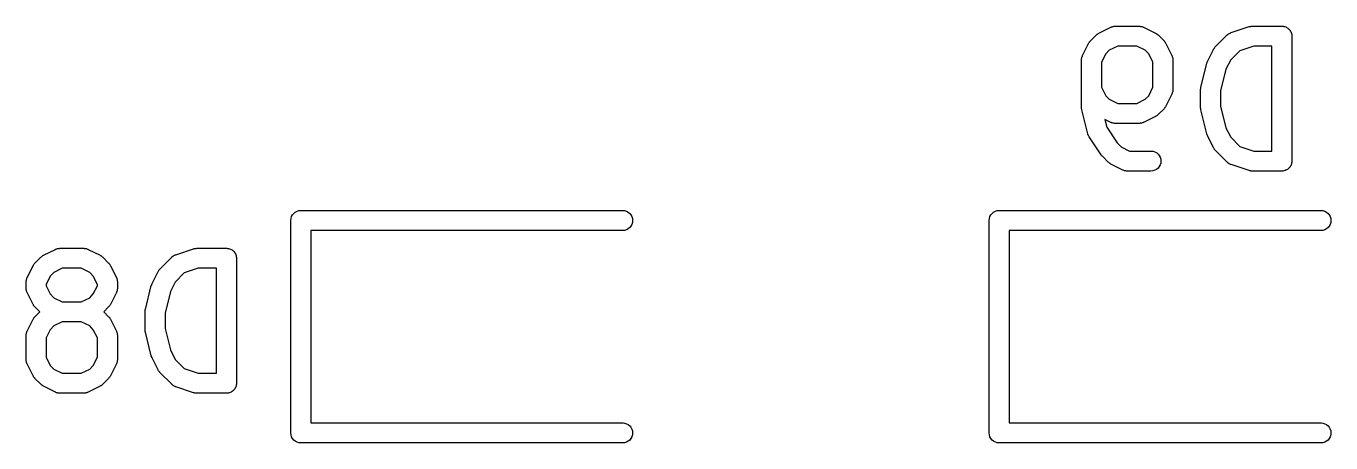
# Model space of a CAD drawing. Extents: x 145.4 to 244, y -155.2 to -73.6.
# Drawn here: x 176.36 to 186.8, y -145.2 to -141.87 of the extents above; entities that cross this region are included whole.
import ezdxf

# ---------------------------------------------------------------- set-up
doc = ezdxf.new("R2010")
doc.units = 0
doc.layers.add('BLACK', color=7, linetype='CONTINUOUS')

msp = doc.modelspace()

# ---------------------------------------------------------------- linework, layer by layer
at = {"layer": 'BLACK', "linetype": 'CONTINUOUS'}
for p, q in [((184.948, -141.922), (185.043, -141.875)), ((185.043, -141.875), (185.044, -141.874)), ((185.044, -141.874), (185.046, -141.874)), ((185.046, -141.874), (185.048, -141.872)), ((185.048, -141.872), (185.054, -141.871)), ((185.054, -141.871), (185.059, -141.869)), ((185.059, -141.869), (185.061, -141.869)), ((185.061, -141.869), (185.063, -141.868)), ((185.063, -141.868), (185.069, -141.867)), ((185.069, -141.867), (185.074, -141.867)), ((185.074, -141.867), (185.076, -141.867)), ((185.076, -141.867), (185.079, -141.866)), ((185.079, -141.866), (185.269, -141.866)), ((185.269, -141.866), (185.27, -141.866)), ((185.27, -141.866), (185.273, -141.867)), ((185.273, -141.867), (185.275, -141.867)), ((185.275, -141.867), (185.28, -141.868)), ((185.28, -141.868), (185.286, -141.868)), ((185.286, -141.868), (185.288, -141.869)), ((185.288, -141.869), (185.29, -141.869)), ((185.29, -141.869), (185.296, -141.871)), ((185.296, -141.871), (185.301, -141.873)), ((185.301, -141.873), (185.303, -141.874)), ((185.303, -141.874), (185.305, -141.875)), ((185.305, -141.875), (185.4, -141.922)), ((186.006, -141.918), (186.149, -141.87)), ((186.149, -141.87), (186.15, -141.87)), ((186.15, -141.87), (186.154, -141.869)), ((186.154, -141.869), (186.158, -141.868)), ((186.158, -141.868), (186.162, -141.868)), ((186.162, -141.868), (186.165, -141.867)), ((186.165, -141.867), (186.17, -141.867)), ((186.17, -141.867), (186.174, -141.866)), ((186.174, -141.866), (186.412, -141.866)), ((186.412, -141.866), (186.413, -141.866)), ((186.413, -141.866), (186.413, -141.866)), ((186.413, -141.866), (186.413, -141.866)), ((186.413, -141.866), (186.413, -141.866)), ((186.413, -141.866), (186.421, -141.867)), ((186.421, -141.867), (186.428, -141.868)), ((186.428, -141.868), (186.428, -141.868)), ((186.428, -141.868), (186.429, -141.868)), ((186.429, -141.868), (186.436, -141.87)), ((186.436, -141.87), (186.443, -141.873)), ((186.443, -141.873), (186.443, -141.873)), ((186.443, -141.873), (186.444, -141.873)), ((186.444, -141.873), (186.45, -141.876)), ((186.45, -141.876), (186.457, -141.88)), ((186.457, -141.88), (186.457, -141.88)), ((186.457, -141.88), (186.457, -141.88)), ((186.457, -141.88), (186.463, -141.885)), ((186.463, -141.885), (186.469, -141.89)), ((186.469, -141.89), (186.469, -141.89)), ((186.469, -141.89), (186.469, -141.89)), ((186.469, -141.89), (186.474, -141.896)), ((184.867, -142.001), (184.869, -141.997)), ((184.869, -141.997), (184.872, -141.995)), ((184.872, -141.995), (184.873, -141.992)), ((184.873, -141.992), (184.876, -141.989)), ((184.876, -141.989), (184.879, -141.985)), ((184.879, -141.985), (184.927, -141.937)), ((184.927, -141.937), (184.928, -141.937)), ((184.928, -141.937), (184.931, -141.934)), ((184.931, -141.934), (184.935, -141.931)), ((184.935, -141.931), (184.937, -141.929)), ((184.937, -141.929), (184.94, -141.927)), ((184.94, -141.927), (184.944, -141.925)), ((184.944, -141.925), (184.948, -141.922)), ((185.4, -141.922), (185.401, -141.923)), ((185.401, -141.923), (185.405, -141.925)), ((185.405, -141.925), (185.409, -141.928)), ((185.409, -141.928), (185.412, -141.93)), ((185.412, -141.93), (185.414, -141.931)), ((185.414, -141.931), (185.418, -141.935)), ((185.418, -141.935), (185.421, -141.937)), ((185.421, -141.937), (185.469, -141.985)), ((185.469, -141.985), (185.469, -141.986)), ((185.469, -141.986), (185.472, -141.989)), ((185.472, -141.989), (185.475, -141.993)), ((185.475, -141.993), (185.477, -141.995)), ((185.477, -141.995), (185.479, -141.998)), ((185.879, -142.033), (185.975, -141.937)), ((185.975, -141.937), (185.977, -141.935)), ((185.975, -141.937), (185.975, -141.937)), ((185.977, -141.935), (185.979, -141.933)), ((185.979, -141.933), (185.983, -141.93)), ((185.983, -141.93), (185.988, -141.927)), ((185.988, -141.927), (185.99, -141.926)), ((185.99, -141.926), (185.992, -141.924)), ((185.992, -141.924), (185.997, -141.922)), ((185.997, -141.922), (186.001, -141.92)), ((186.001, -141.92), (186.004, -141.919)), ((186.004, -141.919), (186.006, -141.918)), ((186.474, -141.896), (186.479, -141.902)), ((186.479, -141.902), (186.479, -141.902)), ((186.479, -141.902), (186.479, -141.903)), ((186.479, -141.903), (186.483, -141.909)), ((186.483, -141.909), (186.486, -141.916)), ((186.486, -141.916), (186.486, -141.916)), ((186.486, -141.916), (186.486, -141.916)), ((186.486, -141.916), (186.488, -141.924)), ((186.488, -141.924), (186.491, -141.931)), ((186.491, -141.931), (186.491, -141.931)), ((186.491, -141.931), (186.491, -141.931)), ((186.491, -141.931), (186.491, -141.939)), ((186.491, -141.939), (186.492, -141.946)), ((186.492, -141.946), (186.492, -142.946)), ((184.816, -142.103), (184.817, -142.101)), ((184.817, -142.101), (184.864, -142.006)), ((184.864, -142.006), (184.865, -142.005)), ((184.865, -142.005), (184.867, -142.001)), ((185.002, -142.089), (184.968, -142.156)), ((185.031, -142.06), (185.002, -142.089)), ((185.098, -142.026), (185.031, -142.06)), ((185.25, -142.026), (185.098, -142.026)), ((185.317, -142.06), (185.25, -142.026)), ((185.346, -142.089), (185.317, -142.06)), ((185.38, -142.156), (185.346, -142.089)), ((185.479, -141.998), (185.481, -142.002)), ((185.481, -142.002), (185.484, -142.006)), ((185.484, -142.006), (185.531, -142.101)), ((185.531, -142.101), (185.532, -142.102)), ((185.532, -142.102), (185.533, -142.104)), ((185.817, -142.149), (185.864, -142.053)), ((185.864, -142.053), (185.865, -142.052)), ((185.865, -142.052), (185.867, -142.049)), ((185.867, -142.049), (185.869, -142.045)), ((185.869, -142.045), (185.872, -142.042)), ((185.872, -142.042), (185.873, -142.039)), ((185.873, -142.039), (185.876, -142.036)), ((185.876, -142.036), (185.879, -142.033)), ((186.074, -142.064), (186.002, -142.137)), ((186.187, -142.026), (186.074, -142.064)), ((186.332, -142.026), (186.187, -142.026)), ((186.332, -142.866), (186.332, -142.026)), ((184.808, -142.131), (184.809, -142.126)), ((184.809, -142.133), (184.808, -142.131)), ((184.808, -142.136), (184.809, -142.133)), ((184.808, -142.137), (184.808, -142.136)), ((184.808, -142.518), (184.808, -142.137)), ((184.809, -142.126), (184.81, -142.12)), ((184.81, -142.12), (184.811, -142.118)), ((184.811, -142.116), (184.813, -142.111)), ((184.811, -142.118), (184.811, -142.116)), ((184.813, -142.111), (184.815, -142.105)), ((184.815, -142.105), (184.816, -142.103)), ((184.968, -142.156), (184.968, -142.356)), ((185.38, -142.356), (185.38, -142.156)), ((185.533, -142.104), (185.534, -142.106)), ((185.534, -142.106), (185.535, -142.112)), ((185.535, -142.112), (185.537, -142.117)), ((185.537, -142.117), (185.538, -142.119)), ((185.538, -142.119), (185.538, -142.121)), ((185.538, -142.121), (185.539, -142.127)), ((185.539, -142.127), (185.54, -142.132)), ((185.54, -142.132), (185.539, -142.135)), ((185.539, -142.135), (185.54, -142.137)), ((185.54, -142.137), (185.54, -142.375)), ((185.763, -142.356), (185.811, -142.165)), ((185.811, -142.163), (185.814, -142.156)), ((185.811, -142.164), (185.811, -142.163)), ((185.811, -142.165), (185.811, -142.164)), ((185.811, -142.164), (185.811, -142.164)), ((185.814, -142.156), (185.816, -142.149)), ((185.816, -142.149), (185.817, -142.149)), ((185.817, -142.149), (185.817, -142.149)), ((186.002, -142.137), (185.964, -142.212)), ((185.964, -142.212), (185.921, -142.385)), ((184.968, -142.356), (185.002, -142.423)), ((185.346, -142.423), (185.38, -142.356)), ((185.531, -142.411), (185.484, -142.506)), ((185.532, -142.409), (185.531, -142.411)), ((185.533, -142.406), (185.532, -142.409)), ((185.535, -142.401), (185.533, -142.406)), ((185.537, -142.396), (185.535, -142.401)), ((185.538, -142.392), (185.537, -142.394)), ((185.537, -142.394), (185.537, -142.396)), ((185.539, -142.386), (185.538, -142.392)), ((185.54, -142.376), (185.539, -142.378)), ((185.539, -142.378), (185.54, -142.381)), ((185.54, -142.381), (185.539, -142.386)), ((185.54, -142.375), (185.54, -142.376)), ((185.761, -142.371), (185.762, -142.365)), ((185.761, -142.372), (185.761, -142.371)), ((185.761, -142.374), (185.761, -142.372)), ((185.761, -142.375), (185.761, -142.374)), ((185.761, -142.518), (185.761, -142.375)), ((185.762, -142.358), (185.763, -142.357)), ((185.762, -142.365), (185.762, -142.358)), ((185.763, -142.357), (185.763, -142.356)), ((185.921, -142.385), (185.921, -142.508)), ((184.808, -142.519), (184.808, -142.518)), ((184.808, -142.521), (184.808, -142.519)), ((185.002, -142.423), (185.031, -142.452)), ((185.031, -142.452), (185.098, -142.485)), ((185.098, -142.485), (185.25, -142.485)), ((185.25, -142.485), (185.317, -142.452)), ((185.317, -142.452), (185.346, -142.423)), ((185.476, -142.517), (185.475, -142.52)), ((185.479, -142.515), (185.476, -142.517)), ((185.481, -142.511), (185.479, -142.515)), ((185.483, -142.507), (185.481, -142.511)), ((185.484, -142.506), (185.483, -142.507)), ((185.761, -142.519), (185.761, -142.518)), ((185.761, -142.521), (185.761, -142.519)), ((185.921, -142.508), (185.964, -142.68)), ((184.809, -142.527), (184.808, -142.521)), ((184.81, -142.533), (184.809, -142.527)), ((184.81, -142.535), (184.81, -142.533)), ((184.81, -142.536), (184.81, -142.535)), ((184.811, -142.537), (184.81, -142.536)), ((184.858, -142.728), (184.811, -142.537)), ((185.043, -142.637), (184.994, -142.613)), ((184.994, -142.613), (185.01, -142.675)), ((185.4, -142.589), (185.305, -142.637)), ((185.404, -142.587), (185.4, -142.589)), ((185.408, -142.585), (185.404, -142.587)), ((185.411, -142.583), (185.408, -142.585)), ((185.413, -142.581), (185.411, -142.583)), ((185.417, -142.578), (185.413, -142.581)), ((185.42, -142.575), (185.417, -142.578)), ((185.421, -142.574), (185.42, -142.575)), ((185.469, -142.527), (185.421, -142.574)), ((185.472, -142.523), (185.469, -142.527)), ((185.475, -142.52), (185.472, -142.523)), ((185.762, -142.527), (185.761, -142.521)), ((185.762, -142.533), (185.762, -142.527)), ((185.763, -142.535), (185.762, -142.533)), ((185.763, -142.536), (185.763, -142.535)), ((185.763, -142.537), (185.763, -142.536)), ((185.811, -142.728), (185.763, -142.537)), ((184.86, -142.733), (184.858, -142.728)), ((185.01, -142.675), (185.093, -142.8)), ((185.045, -142.638), (185.043, -142.637)), ((185.047, -142.639), (185.045, -142.638)), ((185.052, -142.641), (185.047, -142.639)), ((185.058, -142.643), (185.052, -142.641)), ((185.06, -142.643), (185.058, -142.643)), ((185.062, -142.644), (185.06, -142.643)), ((185.068, -142.644), (185.062, -142.644)), ((185.073, -142.645), (185.068, -142.644)), ((185.075, -142.645), (185.073, -142.645)), ((185.078, -142.645), (185.075, -142.645)), ((185.079, -142.645), (185.078, -142.645)), ((185.269, -142.645), (185.079, -142.645)), ((185.272, -142.645), (185.269, -142.645)), ((185.274, -142.645), (185.272, -142.645)), ((185.279, -142.644), (185.274, -142.645)), ((185.285, -142.644), (185.279, -142.644)), ((185.287, -142.643), (185.285, -142.644)), ((185.289, -142.643), (185.287, -142.643)), ((185.294, -142.641), (185.289, -142.643)), ((185.3, -142.639), (185.294, -142.641)), ((185.302, -142.638), (185.3, -142.639)), ((185.304, -142.637), (185.302, -142.638)), ((185.305, -142.637), (185.304, -142.637)), ((185.813, -142.735), (185.811, -142.728)), ((185.811, -142.728), (185.811, -142.728)), ((185.811, -142.728), (185.811, -142.728)), ((185.964, -142.68), (186.002, -142.756)), ((184.862, -142.738), (184.86, -142.733)), ((184.863, -142.74), (184.862, -142.738)), ((184.864, -142.742), (184.863, -142.74)), ((184.866, -142.747), (184.864, -142.742)), ((184.869, -142.752), (184.866, -142.747)), ((184.869, -142.753), (184.869, -142.752)), ((184.965, -142.896), (184.869, -142.753)), ((185.093, -142.8), (185.126, -142.833)), ((185.816, -142.742), (185.813, -142.735)), ((185.816, -142.743), (185.816, -142.742)), ((185.817, -142.744), (185.816, -142.743)), ((185.816, -142.743), (185.816, -142.743)), ((185.864, -142.839), (185.817, -142.744)), ((186.002, -142.756), (186.074, -142.829)), ((186.074, -142.829), (186.187, -142.866)), ((184.969, -142.901), (184.965, -142.896)), ((184.974, -142.907), (184.969, -142.901)), ((184.975, -142.908), (184.974, -142.907)), ((185.022, -142.955), (184.975, -142.908)), ((185.126, -142.833), (185.193, -142.866)), ((185.193, -142.866), (185.364, -142.866)), ((185.364, -142.866), (185.366, -142.866)), ((185.366, -142.866), (185.381, -142.868)), ((185.381, -142.868), (185.396, -142.873)), ((185.396, -142.873), (185.41, -142.88)), ((185.41, -142.88), (185.422, -142.89)), ((185.422, -142.89), (185.431, -142.903)), ((185.431, -142.903), (185.439, -142.916)), ((185.439, -142.916), (185.443, -142.931)), ((185.443, -142.931), (185.444, -142.947)), ((185.867, -142.843), (185.864, -142.839)), ((185.869, -142.847), (185.867, -142.843)), ((185.871, -142.85), (185.869, -142.847)), ((185.873, -142.853), (185.871, -142.85)), ((185.876, -142.856), (185.873, -142.853)), ((185.879, -142.859), (185.876, -142.856)), ((185.879, -142.86), (185.879, -142.859)), ((185.975, -142.955), (185.879, -142.86)), ((186.187, -142.866), (186.332, -142.866)), ((185.026, -142.958), (185.022, -142.955)), ((185.029, -142.961), (185.026, -142.958)), ((185.032, -142.963), (185.029, -142.961)), ((185.034, -142.965), (185.032, -142.963)), ((185.038, -142.967), (185.034, -142.965)), ((185.042, -142.97), (185.038, -142.967)), ((185.043, -142.97), (185.042, -142.97)), ((185.138, -143.018), (185.043, -142.97)), ((185.14, -143.019), (185.138, -143.018)), ((185.142, -143.02), (185.14, -143.019)), ((185.148, -143.022), (185.142, -143.02)), ((185.153, -143.024), (185.148, -143.022)), ((185.155, -143.024), (185.153, -143.024)), ((185.157, -143.025), (185.155, -143.024)), ((185.163, -143.025), (185.157, -143.025)), ((185.168, -143.026), (185.163, -143.025)), ((185.171, -143.026), (185.168, -143.026)), ((185.173, -143.026), (185.171, -143.026)), ((185.174, -143.026), (185.173, -143.026)), ((185.364, -143.026), (185.174, -143.026)), ((185.38, -143.025), (185.364, -143.026)), ((185.395, -143.02), (185.38, -143.025)), ((185.409, -143.013), (185.395, -143.02)), ((185.421, -143.003), (185.409, -143.013)), ((185.431, -142.991), (185.421, -143.003)), ((185.438, -142.977), (185.431, -142.991)), ((185.443, -142.962), (185.438, -142.977)), ((185.444, -142.947), (185.443, -142.962)), ((185.976, -142.957), (185.975, -142.955)), ((185.978, -142.959), (185.976, -142.957)), ((185.982, -142.962), (185.978, -142.959)), ((185.987, -142.965), (185.982, -142.962)), ((185.989, -142.966), (185.987, -142.965)), ((185.991, -142.968), (185.989, -142.966)), ((185.996, -142.97), (185.991, -142.968)), ((186, -142.973), (185.996, -142.97)), ((186.003, -142.973), (186, -142.973)), ((186.005, -142.974), (186.003, -142.973)), ((186.006, -142.975), (186.005, -142.974)), ((186.149, -143.022), (186.006, -142.975)), ((186.153, -143.023), (186.149, -143.022)), ((186.157, -143.025), (186.153, -143.023)), ((186.161, -143.025), (186.157, -143.025)), ((186.164, -143.026), (186.161, -143.025)), ((186.168, -143.026), (186.164, -143.026)), ((186.173, -143.026), (186.168, -143.026)), ((186.174, -143.026), (186.173, -143.026)), ((186.412, -143.026), (186.174, -143.026)), ((186.42, -143.026), (186.412, -143.026)), ((186.427, -143.025), (186.42, -143.026)), ((186.428, -143.025), (186.427, -143.025)), ((186.427, -143.025), (186.427, -143.025)), ((186.435, -143.023), (186.428, -143.025)), ((186.442, -143.021), (186.435, -143.023)), ((186.443, -143.02), (186.442, -143.02)), ((186.442, -143.02), (186.442, -143.021)), ((186.449, -143.017), (186.443, -143.02)), ((186.456, -143.013), (186.449, -143.017)), ((186.462, -143.008), (186.456, -143.013)), ((186.456, -143.013), (186.456, -143.013)), ((186.456, -143.013), (186.456, -143.013)), ((186.468, -143.004), (186.462, -143.008)), ((186.473, -142.997), (186.468, -143.003)), ((186.468, -143.003), (186.468, -143.003)), ((186.468, -143.003), (186.468, -143.004)), ((186.478, -142.992), (186.473, -142.997)), ((186.482, -142.984), (186.478, -142.991)), ((186.478, -142.991), (186.478, -142.991)), ((186.478, -142.991), (186.478, -142.992)), ((186.486, -142.978), (186.482, -142.984)), ((186.488, -142.97), (186.486, -142.977)), ((186.486, -142.977), (186.486, -142.978)), ((186.486, -142.978), (186.486, -142.978)), ((186.49, -142.963), (186.488, -142.97)), ((186.491, -142.955), (186.49, -142.962)), ((186.49, -142.962), (186.49, -142.963)), ((186.49, -142.963), (186.49, -142.963)), ((186.492, -142.947), (186.491, -142.955)), ((186.492, -142.946), (186.492, -142.947)), ((186.492, -142.947), (186.492, -142.947)), ((186.492, -142.947), (186.492, -142.947)), ((186.492, -142.947), (186.492, -142.947)), ((178.517, -143.355), (178.531, -143.348)), ((178.531, -143.348), (178.546, -143.343)), ((178.546, -143.343), (178.558, -143.342)), ((178.558, -143.342), (178.562, -143.342)), ((178.562, -143.342), (178.566, -143.342)), ((178.566, -143.342), (181.14, -143.342)), ((181.14, -143.342), (181.152, -143.343)), ((181.152, -143.343), (181.167, -143.348)), ((181.167, -143.348), (181.181, -143.355)), ((184.105, -143.355), (184.119, -143.348)), ((184.119, -143.348), (184.134, -143.343)), ((184.134, -143.343), (184.146, -143.342)), ((184.146, -143.342), (184.15, -143.342)), ((184.15, -143.342), (184.154, -143.342)), ((184.154, -143.342), (186.728, -143.342)), ((186.728, -143.342), (186.74, -143.343)), ((186.74, -143.343), (186.755, -143.348)), ((186.755, -143.348), (186.769, -143.355)), ((178.482, -143.422), (178.483, -143.406)), ((178.482, -143.426), (178.482, -143.422)), ((178.482, -145.118), (178.482, -143.426)), ((178.483, -143.406), (178.488, -143.391)), ((178.488, -143.391), (178.495, -143.377)), ((178.495, -143.377), (178.505, -143.365)), ((178.505, -143.365), (178.517, -143.355)), ((181.181, -143.355), (181.193, -143.365)), ((181.193, -143.365), (181.203, -143.377)), ((181.203, -143.377), (181.21, -143.391)), ((181.21, -143.453), (181.203, -143.467)), ((181.21, -143.391), (181.215, -143.406)), ((181.215, -143.438), (181.21, -143.453)), ((181.215, -143.406), (181.216, -143.422)), ((181.216, -143.422), (181.215, -143.438)), ((184.07, -143.422), (184.071, -143.406)), ((184.07, -143.426), (184.07, -143.422)), ((184.07, -145.118), (184.07, -143.426)), ((184.071, -143.406), (184.076, -143.391)), ((184.076, -143.391), (184.083, -143.377)), ((184.083, -143.377), (184.093, -143.365)), ((184.093, -143.365), (184.105, -143.355)), ((186.769, -143.355), (186.781, -143.365)), ((186.781, -143.365), (186.791, -143.377)), ((186.791, -143.377), (186.798, -143.391)), ((186.798, -143.453), (186.791, -143.467)), ((186.798, -143.391), (186.803, -143.406)), ((186.803, -143.438), (186.798, -143.453)), ((186.803, -143.406), (186.804, -143.422)), ((186.804, -143.422), (186.803, -143.438)), ((181.14, -143.502), (178.642, -143.502)), ((178.642, -143.502), (178.642, -145.042)), ((181.152, -143.501), (181.14, -143.502)), ((181.167, -143.496), (181.152, -143.501)), ((181.181, -143.489), (181.167, -143.496)), ((181.193, -143.479), (181.181, -143.489)), ((181.203, -143.467), (181.193, -143.479)), ((186.728, -143.502), (184.23, -143.502)), ((184.23, -143.502), (184.23, -145.042)), ((186.74, -143.501), (186.728, -143.502)), ((186.755, -143.496), (186.74, -143.501)), ((186.769, -143.489), (186.755, -143.496)), ((186.781, -143.479), (186.769, -143.489)), ((186.791, -143.467), (186.781, -143.479)), ((176.502, -143.7), (176.597, -143.653)), ((176.597, -143.653), (176.598, -143.652)), ((176.598, -143.652), (176.601, -143.652)), ((176.601, -143.652), (176.603, -143.65)), ((176.603, -143.65), (176.608, -143.649)), ((176.608, -143.649), (176.613, -143.647)), ((176.613, -143.647), (176.615, -143.647)), ((176.615, -143.647), (176.618, -143.646)), ((176.618, -143.646), (176.623, -143.645)), ((176.623, -143.645), (176.629, -143.645)), ((176.629, -143.645), (176.631, -143.645)), ((176.631, -143.645), (176.633, -143.644)), ((176.633, -143.644), (176.824, -143.644)), ((176.824, -143.644), (176.825, -143.644)), ((176.825, -143.644), (176.827, -143.645)), ((176.827, -143.645), (176.83, -143.645)), ((176.83, -143.645), (176.835, -143.646)), ((176.835, -143.646), (176.84, -143.646)), ((176.84, -143.646), (176.843, -143.647)), ((176.843, -143.647), (176.845, -143.647)), ((176.845, -143.647), (176.85, -143.649)), ((176.85, -143.649), (176.855, -143.651)), ((176.855, -143.651), (176.857, -143.652)), ((176.857, -143.652), (176.86, -143.653)), ((176.86, -143.653), (176.955, -143.7)), ((177.56, -143.696), (177.703, -143.648)), ((177.703, -143.648), (177.704, -143.648)), ((177.704, -143.648), (177.709, -143.647)), ((177.709, -143.647), (177.713, -143.646)), ((177.713, -143.646), (177.716, -143.646)), ((177.716, -143.646), (177.72, -143.645)), ((177.72, -143.645), (177.724, -143.645)), ((177.724, -143.645), (177.728, -143.644)), ((177.728, -143.644), (177.967, -143.644)), ((177.967, -143.644), (177.967, -143.644)), ((177.967, -143.644), (177.967, -143.644)), ((177.967, -143.644), (177.968, -143.644)), ((177.967, -143.644), (177.967, -143.644)), ((177.968, -143.644), (177.975, -143.645)), ((177.975, -143.645), (177.983, -143.646)), ((177.983, -143.646), (177.983, -143.646)), ((177.983, -143.646), (177.983, -143.646)), ((177.983, -143.646), (177.99, -143.648)), ((177.99, -143.648), (177.998, -143.651)), ((177.998, -143.651), (177.998, -143.651)), ((177.998, -143.651), (177.998, -143.651)), ((177.998, -143.651), (178.005, -143.654)), ((178.005, -143.654), (178.011, -143.658)), ((178.011, -143.658), (178.012, -143.658)), ((178.012, -143.658), (178.012, -143.658)), ((178.012, -143.658), (178.018, -143.663)), ((178.018, -143.663), (178.023, -143.668)), ((178.023, -143.668), (178.024, -143.668)), ((178.024, -143.668), (178.024, -143.668)), ((178.024, -143.668), (178.028, -143.674)), ((176.426, -143.773), (176.428, -143.77)), ((176.428, -143.77), (176.431, -143.767)), ((176.431, -143.767), (176.434, -143.763)), ((176.434, -143.763), (176.481, -143.715)), ((176.481, -143.715), (176.482, -143.715)), ((176.482, -143.715), (176.486, -143.712)), ((176.486, -143.712), (176.489, -143.709)), ((176.489, -143.709), (176.492, -143.707)), ((176.492, -143.707), (176.494, -143.705)), ((176.494, -143.705), (176.498, -143.703)), ((176.498, -143.703), (176.502, -143.7)), ((176.955, -143.7), (176.956, -143.701)), ((176.956, -143.701), (176.96, -143.703)), ((176.96, -143.703), (176.963, -143.706)), ((176.963, -143.706), (176.966, -143.708)), ((176.966, -143.708), (176.969, -143.709)), ((176.969, -143.709), (176.972, -143.713)), ((176.972, -143.713), (176.976, -143.715)), ((176.976, -143.715), (177.023, -143.763)), ((177.023, -143.763), (177.024, -143.764)), ((177.024, -143.764), (177.027, -143.767)), ((177.027, -143.767), (177.03, -143.771)), ((177.03, -143.771), (177.032, -143.773)), ((177.434, -143.811), (177.529, -143.715)), ((177.529, -143.715), (177.53, -143.715)), ((177.53, -143.715), (177.532, -143.713)), ((177.532, -143.713), (177.533, -143.711)), ((177.533, -143.711), (177.538, -143.708)), ((177.538, -143.708), (177.542, -143.705)), ((177.542, -143.705), (177.544, -143.704)), ((177.544, -143.704), (177.546, -143.702)), ((177.546, -143.702), (177.551, -143.7)), ((177.551, -143.7), (177.556, -143.698)), ((177.556, -143.698), (177.558, -143.697)), ((177.558, -143.697), (177.56, -143.696)), ((178.028, -143.674), (178.033, -143.68)), ((178.033, -143.68), (178.033, -143.68)), ((178.033, -143.68), (178.034, -143.681)), ((178.034, -143.681), (178.037, -143.687)), ((178.037, -143.687), (178.041, -143.694)), ((178.041, -143.694), (178.041, -143.694)), ((178.041, -143.694), (178.041, -143.694)), ((178.041, -143.694), (178.043, -143.702)), ((178.043, -143.702), (178.045, -143.709)), ((178.045, -143.709), (178.045, -143.709)), ((178.045, -143.709), (178.045, -143.709)), ((178.045, -143.709), (178.046, -143.717)), ((178.046, -143.717), (178.047, -143.724)), ((178.047, -143.724), (178.047, -144.724)), ((176.371, -143.879), (176.419, -143.784)), ((176.419, -143.783), (176.422, -143.779)), ((176.419, -143.784), (176.419, -143.783)), ((176.422, -143.779), (176.424, -143.775)), ((176.424, -143.775), (176.426, -143.773)), ((176.556, -143.867), (176.523, -143.934)), ((176.585, -143.838), (176.556, -143.867)), ((176.652, -143.804), (176.585, -143.838)), ((176.805, -143.804), (176.652, -143.804)), ((176.872, -143.838), (176.805, -143.804)), ((176.901, -143.867), (176.872, -143.838)), ((176.934, -143.934), (176.901, -143.867)), ((177.032, -143.773), (177.034, -143.776)), ((177.034, -143.776), (177.036, -143.78)), ((177.036, -143.78), (177.038, -143.784)), ((177.038, -143.784), (177.086, -143.879)), ((177.371, -143.927), (177.419, -143.831)), ((177.419, -143.83), (177.422, -143.827)), ((177.419, -143.831), (177.419, -143.83)), ((177.422, -143.827), (177.424, -143.823)), ((177.424, -143.823), (177.426, -143.82)), ((177.426, -143.82), (177.428, -143.817)), ((177.428, -143.817), (177.431, -143.814)), ((177.431, -143.814), (177.434, -143.811)), ((177.629, -143.842), (177.556, -143.915)), ((177.741, -143.804), (177.629, -143.842)), ((177.887, -143.804), (177.741, -143.804)), ((177.887, -144.644), (177.887, -143.804)), ((176.363, -143.909), (176.364, -143.904)), ((176.363, -143.911), (176.363, -143.909)), ((176.363, -143.914), (176.363, -143.911)), ((176.363, -143.915), (176.363, -143.914)), ((176.363, -143.962), (176.363, -143.915)), ((176.363, -143.965), (176.363, -143.962)), ((176.363, -143.967), (176.363, -143.965)), ((176.364, -143.973), (176.363, -143.967)), ((176.364, -143.904), (176.365, -143.898)), ((176.364, -143.978), (176.364, -143.973)), ((176.365, -143.98), (176.364, -143.978)), ((176.365, -143.896), (176.366, -143.894)), ((176.365, -143.898), (176.365, -143.896)), ((176.365, -143.983), (176.365, -143.98)), ((176.366, -143.894), (176.368, -143.889)), ((176.368, -143.889), (176.369, -143.883)), ((176.369, -143.883), (176.37, -143.881)), ((176.37, -143.881), (176.371, -143.879)), ((176.523, -143.934), (176.523, -143.944)), ((176.523, -143.944), (176.556, -144.01)), ((176.901, -144.01), (176.934, -143.944)), ((176.934, -143.944), (176.934, -143.934)), ((177.086, -143.879), (177.086, -143.88)), ((177.086, -143.88), (177.087, -143.882)), ((177.087, -143.882), (177.088, -143.884)), ((177.088, -143.884), (177.09, -143.89)), ((177.09, -143.89), (177.092, -143.895)), ((177.092, -143.981), (177.091, -143.984)), ((177.092, -143.895), (177.092, -143.897)), ((177.092, -143.897), (177.093, -143.899)), ((177.093, -143.974), (177.092, -143.979)), ((177.092, -143.979), (177.092, -143.981)), ((177.093, -143.899), (177.093, -143.905)), ((177.093, -143.905), (177.094, -143.91)), ((177.094, -143.968), (177.093, -143.974)), ((177.094, -143.91), (177.094, -143.913)), ((177.094, -143.913), (177.094, -143.915)), ((177.094, -143.915), (177.094, -143.962)), ((177.094, -143.962), (177.094, -143.964)), ((177.094, -143.964), (177.094, -143.966)), ((177.094, -143.966), (177.094, -143.968)), ((177.318, -144.134), (177.365, -143.943)), ((177.365, -143.943), (177.365, -143.942)), ((177.365, -143.942), (177.366, -143.942)), ((177.366, -143.941), (177.368, -143.934)), ((177.366, -143.942), (177.366, -143.941)), ((177.368, -143.934), (177.371, -143.927)), ((177.371, -143.927), (177.371, -143.927)), ((177.371, -143.927), (177.371, -143.927)), ((177.556, -143.915), (177.518, -143.99)), ((176.367, -143.988), (176.365, -143.983)), ((176.369, -143.993), (176.367, -143.988)), ((176.37, -143.995), (176.369, -143.993)), ((176.371, -143.997), (176.37, -143.995)), ((176.371, -143.998), (176.371, -143.997)), ((176.419, -144.093), (176.371, -143.998)), ((176.556, -144.01), (176.585, -144.04)), ((176.585, -144.04), (176.652, -144.073)), ((176.652, -144.073), (176.805, -144.073)), ((176.805, -144.073), (176.872, -144.04)), ((176.872, -144.04), (176.901, -144.01)), ((177.086, -143.998), (177.038, -144.093)), ((177.087, -143.996), (177.086, -143.998)), ((177.088, -143.994), (177.087, -143.996)), ((177.089, -143.989), (177.088, -143.994)), ((177.091, -143.984), (177.089, -143.989)), ((177.518, -143.99), (177.475, -144.163)), ((176.421, -144.097), (176.419, -144.093)), ((176.423, -144.101), (176.421, -144.097)), ((176.425, -144.104), (176.423, -144.101)), ((176.427, -144.107), (176.425, -144.104)), ((176.43, -144.11), (176.427, -144.107)), ((176.433, -144.113), (176.43, -144.11)), ((176.434, -144.114), (176.433, -144.113)), ((176.473, -144.153), (176.434, -144.114)), ((176.434, -144.192), (176.473, -144.153)), ((177.023, -144.114), (176.984, -144.153)), ((176.984, -144.153), (177.023, -144.192)), ((177.026, -144.111), (177.023, -144.114)), ((177.029, -144.108), (177.026, -144.111)), ((177.031, -144.105), (177.029, -144.108)), ((177.033, -144.102), (177.031, -144.105)), ((177.035, -144.098), (177.033, -144.102)), ((177.038, -144.094), (177.035, -144.098)), ((177.038, -144.093), (177.038, -144.094)), ((177.315, -144.149), (177.316, -144.143)), ((177.315, -144.15), (177.315, -144.149)), ((177.315, -144.152), (177.315, -144.15)), ((177.315, -144.153), (177.315, -144.152)), ((177.315, -144.296), (177.315, -144.153)), ((177.316, -144.143), (177.317, -144.136)), ((177.317, -144.135), (177.318, -144.134)), ((177.317, -144.136), (177.317, -144.135)), ((177.475, -144.163), (177.475, -144.286)), ((176.371, -144.308), (176.419, -144.212)), ((176.419, -144.211), (176.422, -144.208)), ((176.419, -144.212), (176.419, -144.211)), ((176.422, -144.208), (176.424, -144.204)), ((176.424, -144.204), (176.426, -144.201)), ((176.426, -144.201), (176.428, -144.198)), ((176.428, -144.198), (176.431, -144.195)), ((176.431, -144.195), (176.434, -144.192)), ((176.585, -144.266), (176.556, -144.296)), ((176.652, -144.233), (176.585, -144.266)), ((176.805, -144.233), (176.652, -144.233)), ((176.872, -144.266), (176.805, -144.233)), ((176.901, -144.296), (176.872, -144.266)), ((177.023, -144.192), (177.024, -144.192)), ((177.024, -144.192), (177.027, -144.196)), ((177.027, -144.196), (177.03, -144.199)), ((177.03, -144.199), (177.032, -144.202)), ((177.032, -144.202), (177.034, -144.205)), ((177.034, -144.205), (177.036, -144.209)), ((177.036, -144.209), (177.038, -144.212)), ((177.038, -144.212), (177.086, -144.308)), ((177.475, -144.286), (177.518, -144.458)), ((176.363, -144.338), (176.364, -144.332)), ((176.363, -144.34), (176.363, -144.338)), ((176.363, -144.342), (176.363, -144.34)), ((176.363, -144.343), (176.363, -144.342)), ((176.363, -144.534), (176.363, -144.343)), ((176.364, -144.332), (176.365, -144.327)), ((176.365, -144.325), (176.366, -144.322)), ((176.365, -144.327), (176.365, -144.325)), ((176.366, -144.322), (176.368, -144.317)), ((176.368, -144.317), (176.369, -144.312)), ((176.369, -144.312), (176.37, -144.31)), ((176.37, -144.31), (176.371, -144.308)), ((176.556, -144.296), (176.523, -144.362)), ((176.523, -144.362), (176.523, -144.515)), ((176.934, -144.362), (176.901, -144.296)), ((176.934, -144.515), (176.934, -144.362)), ((177.086, -144.308), (177.086, -144.309)), ((177.086, -144.309), (177.087, -144.311)), ((177.087, -144.311), (177.088, -144.313)), ((177.088, -144.313), (177.09, -144.318)), ((177.09, -144.318), (177.092, -144.323)), ((177.092, -144.323), (177.092, -144.326)), ((177.092, -144.326), (177.093, -144.328)), ((177.093, -144.328), (177.093, -144.333)), ((177.093, -144.333), (177.094, -144.339)), ((177.094, -144.339), (177.094, -144.341)), ((177.094, -144.341), (177.094, -144.343)), ((177.094, -144.343), (177.094, -144.534)), ((177.315, -144.297), (177.315, -144.296)), ((177.315, -144.299), (177.315, -144.297)), ((177.316, -144.305), (177.315, -144.299)), ((177.317, -144.311), (177.316, -144.305)), ((177.317, -144.313), (177.317, -144.311)), ((177.317, -144.314), (177.317, -144.313)), ((177.318, -144.315), (177.317, -144.314)), ((177.365, -144.506), (177.318, -144.315)), ((177.518, -144.458), (177.556, -144.534)), ((176.363, -144.536), (176.363, -144.534)), ((176.363, -144.539), (176.363, -144.536)), ((176.364, -144.544), (176.363, -144.539)), ((176.364, -144.549), (176.364, -144.544)), ((176.365, -144.552), (176.364, -144.549)), ((176.365, -144.554), (176.365, -144.552)), ((176.367, -144.559), (176.365, -144.554)), ((176.369, -144.564), (176.367, -144.559)), ((176.37, -144.566), (176.369, -144.564)), ((176.371, -144.569), (176.37, -144.566)), ((176.371, -144.57), (176.371, -144.569)), ((176.419, -144.665), (176.371, -144.57)), ((176.523, -144.515), (176.556, -144.582)), ((176.556, -144.582), (176.585, -144.611)), ((176.872, -144.611), (176.901, -144.582)), ((176.901, -144.582), (176.934, -144.515)), ((177.086, -144.57), (177.038, -144.665)), ((177.087, -144.567), (177.086, -144.57)), ((177.088, -144.565), (177.087, -144.567)), ((177.089, -144.56), (177.088, -144.565)), ((177.091, -144.555), (177.089, -144.56)), ((177.092, -144.553), (177.091, -144.555)), ((177.093, -144.545), (177.092, -144.551)), ((177.092, -144.551), (177.092, -144.553)), ((177.094, -144.54), (177.093, -144.545)), ((177.094, -144.534), (177.094, -144.535)), ((177.094, -144.535), (177.094, -144.537)), ((177.094, -144.537), (177.094, -144.54)), ((177.368, -144.513), (177.365, -144.506)), ((177.365, -144.506), (177.365, -144.506)), ((177.365, -144.506), (177.365, -144.506)), ((177.37, -144.52), (177.368, -144.513)), ((177.371, -144.521), (177.37, -144.52)), ((177.371, -144.522), (177.371, -144.521)), ((177.371, -144.521), (177.371, -144.521)), ((177.419, -144.617), (177.371, -144.522)), ((177.556, -144.534), (177.629, -144.607)), ((177.629, -144.607), (177.741, -144.644)), ((176.421, -144.669), (176.419, -144.665)), ((176.423, -144.673), (176.421, -144.669)), ((176.425, -144.675), (176.423, -144.673)), ((176.427, -144.678), (176.425, -144.675)), ((176.43, -144.681), (176.427, -144.678)), ((176.433, -144.685), (176.43, -144.681)), ((176.434, -144.686), (176.433, -144.685)), ((176.481, -144.733), (176.434, -144.686)), ((176.585, -144.611), (176.652, -144.644)), ((176.652, -144.644), (176.805, -144.644)), ((176.805, -144.644), (176.872, -144.611)), ((177.023, -144.686), (176.976, -144.733)), ((177.026, -144.682), (177.023, -144.686)), ((177.029, -144.679), (177.026, -144.682)), ((177.031, -144.676), (177.029, -144.679)), ((177.033, -144.674), (177.031, -144.676)), ((177.035, -144.67), (177.033, -144.674)), ((177.038, -144.666), (177.035, -144.67)), ((177.038, -144.665), (177.038, -144.666)), ((177.421, -144.621), (177.419, -144.617)), ((177.423, -144.625), (177.421, -144.621)), ((177.425, -144.628), (177.423, -144.625)), ((177.427, -144.631), (177.425, -144.628)), ((177.43, -144.634), (177.427, -144.631)), ((177.433, -144.637), (177.43, -144.634)), ((177.434, -144.638), (177.433, -144.637)), ((177.529, -144.733), (177.434, -144.638)), ((177.741, -144.644), (177.887, -144.644)), ((176.485, -144.736), (176.481, -144.733)), ((176.488, -144.739), (176.485, -144.736)), ((176.491, -144.741), (176.488, -144.739)), ((176.494, -144.743), (176.491, -144.741)), ((176.497, -144.745), (176.494, -144.743)), ((176.501, -144.748), (176.497, -144.745)), ((176.502, -144.748), (176.501, -144.748)), ((176.597, -144.796), (176.502, -144.748)), ((176.6, -144.797), (176.597, -144.796)), ((176.602, -144.798), (176.6, -144.797)), ((176.607, -144.8), (176.602, -144.798)), ((176.612, -144.802), (176.607, -144.8)), ((176.614, -144.802), (176.612, -144.802)), ((176.617, -144.803), (176.614, -144.802)), ((176.622, -144.803), (176.617, -144.803)), ((176.627, -144.804), (176.622, -144.803)), ((176.63, -144.804), (176.627, -144.804)), ((176.632, -144.804), (176.63, -144.804)), ((176.633, -144.804), (176.632, -144.804)), ((176.824, -144.804), (176.633, -144.804)), ((176.826, -144.804), (176.824, -144.804)), ((176.828, -144.804), (176.826, -144.804)), ((176.834, -144.803), (176.828, -144.804)), ((176.839, -144.803), (176.834, -144.803)), ((176.842, -144.802), (176.839, -144.803)), ((176.844, -144.802), (176.842, -144.802)), ((176.849, -144.8), (176.844, -144.802)), ((176.854, -144.798), (176.849, -144.8)), ((176.856, -144.797), (176.854, -144.798)), ((176.859, -144.796), (176.856, -144.797)), ((176.86, -144.796), (176.859, -144.796)), ((176.955, -144.748), (176.86, -144.796)), ((176.959, -144.746), (176.955, -144.748)), ((176.963, -144.744), (176.959, -144.746)), ((176.965, -144.742), (176.963, -144.744)), ((176.968, -144.74), (176.965, -144.742)), ((176.971, -144.737), (176.968, -144.74)), ((176.975, -144.734), (176.971, -144.737)), ((176.976, -144.733), (176.975, -144.734)), ((177.531, -144.735), (177.529, -144.733)), ((177.532, -144.737), (177.531, -144.735)), ((177.537, -144.74), (177.532, -144.737)), ((177.541, -144.743), (177.537, -144.74)), ((177.543, -144.744), (177.541, -144.743)), ((177.545, -144.746), (177.543, -144.744)), ((177.55, -144.748), (177.545, -144.746)), ((177.555, -144.751), (177.55, -144.748)), ((177.557, -144.751), (177.555, -144.751)), ((177.559, -144.752), (177.557, -144.751)), ((177.56, -144.753), (177.559, -144.752)), ((177.703, -144.8), (177.56, -144.753)), ((177.708, -144.801), (177.703, -144.8)), ((177.712, -144.803), (177.708, -144.801)), ((177.715, -144.803), (177.712, -144.803)), ((177.718, -144.804), (177.715, -144.803)), ((177.723, -144.804), (177.718, -144.804)), ((177.727, -144.804), (177.723, -144.804)), ((177.728, -144.804), (177.727, -144.804)), ((177.967, -144.804), (177.728, -144.804)), ((177.974, -144.804), (177.967, -144.804)), ((177.982, -144.803), (177.974, -144.804)), ((177.989, -144.801), (177.982, -144.803)), ((177.982, -144.803), (177.982, -144.803)), ((177.982, -144.803), (177.982, -144.803)), ((177.997, -144.799), (177.989, -144.801)), ((178.004, -144.795), (177.997, -144.798)), ((177.997, -144.798), (177.997, -144.798)), ((177.997, -144.798), (177.997, -144.799)), ((178.01, -144.791), (178.004, -144.795)), ((178.011, -144.791), (178.01, -144.791)), ((178.017, -144.786), (178.011, -144.791)), ((178.011, -144.791), (178.011, -144.791)), ((178.023, -144.782), (178.017, -144.786)), ((178.028, -144.775), (178.023, -144.781)), ((178.023, -144.781), (178.023, -144.781)), ((178.023, -144.781), (178.023, -144.782)), ((178.033, -144.77), (178.028, -144.775)), ((178.036, -144.762), (178.033, -144.769)), ((178.033, -144.769), (178.033, -144.769)), ((178.033, -144.769), (178.033, -144.77)), ((178.04, -144.756), (178.036, -144.762)), ((178.043, -144.748), (178.04, -144.755)), ((178.04, -144.755), (178.04, -144.756)), ((178.04, -144.756), (178.04, -144.756)), ((178.045, -144.741), (178.043, -144.748)), ((178.046, -144.733), (178.045, -144.74)), ((178.045, -144.74), (178.045, -144.741)), ((178.045, -144.741), (178.045, -144.741)), ((178.047, -144.725), (178.046, -144.733)), ((178.047, -144.724), (178.047, -144.725)), ((178.047, -144.725), (178.047, -144.725)), ((178.047, -144.725), (178.047, -144.725)), ((178.047, -144.725), (178.047, -144.725)), ((178.482, -145.122), (178.482, -145.118)), ((178.483, -145.138), (178.482, -145.122)), ((178.642, -145.042), (181.14, -145.042)), ((181.14, -145.042), (181.152, -145.043)), ((181.152, -145.043), (181.167, -145.048)), ((181.167, -145.048), (181.181, -145.055)), ((181.181, -145.055), (181.193, -145.065)), ((181.193, -145.065), (181.203, -145.077)), ((181.203, -145.077), (181.21, -145.091)), ((181.21, -145.091), (181.215, -145.106)), ((181.215, -145.106), (181.216, -145.122)), ((181.216, -145.122), (181.215, -145.138)), ((184.07, -145.122), (184.07, -145.118)), ((184.071, -145.138), (184.07, -145.122)), ((184.23, -145.042), (186.728, -145.042)), ((186.728, -145.042), (186.74, -145.043)), ((186.74, -145.043), (186.755, -145.048)), ((186.755, -145.048), (186.769, -145.055)), ((186.769, -145.055), (186.781, -145.065)), ((186.781, -145.065), (186.791, -145.077)), ((186.791, -145.077), (186.798, -145.091)), ((186.798, -145.091), (186.803, -145.106)), ((186.803, -145.106), (186.804, -145.122)), ((186.804, -145.122), (186.803, -145.138)), ((178.488, -145.153), (178.483, -145.138)), ((178.495, -145.167), (178.488, -145.153)), ((178.505, -145.179), (178.495, -145.167)), ((178.517, -145.189), (178.505, -145.179)), ((178.531, -145.196), (178.517, -145.189)), ((178.546, -145.201), (178.531, -145.196)), ((178.562, -145.202), (178.546, -145.201)), ((178.566, -145.202), (178.562, -145.202)), ((181.14, -145.202), (178.566, -145.202)), ((181.152, -145.201), (181.14, -145.202)), ((181.167, -145.196), (181.152, -145.201)), ((181.181, -145.189), (181.167, -145.196)), ((181.193, -145.179), (181.181, -145.189)), ((181.203, -145.167), (181.193, -145.179)), ((181.21, -145.153), (181.203, -145.167)), ((181.215, -145.138), (181.21, -145.153)), ((184.076, -145.153), (184.071, -145.138)), ((184.083, -145.167), (184.076, -145.153)), ((184.093, -145.179), (184.083, -145.167)), ((184.105, -145.189), (184.093, -145.179)), ((184.119, -145.196), (184.105, -145.189)), ((184.134, -145.201), (184.119, -145.196)), ((184.15, -145.202), (184.134, -145.201)), ((184.154, -145.202), (184.15, -145.202)), ((186.728, -145.202), (184.154, -145.202)), ((186.74, -145.201), (186.728, -145.202)), ((186.755, -145.196), (186.74, -145.201)), ((186.769, -145.189), (186.755, -145.196)), ((186.781, -145.179), (186.769, -145.189)), ((186.791, -145.167), (186.781, -145.179)), ((186.798, -145.153), (186.791, -145.167)), ((186.803, -145.138), (186.798, -145.153))]:
    msp.add_line(p, q, dxfattribs=at)

doc.saveas('drawing.dxf')
